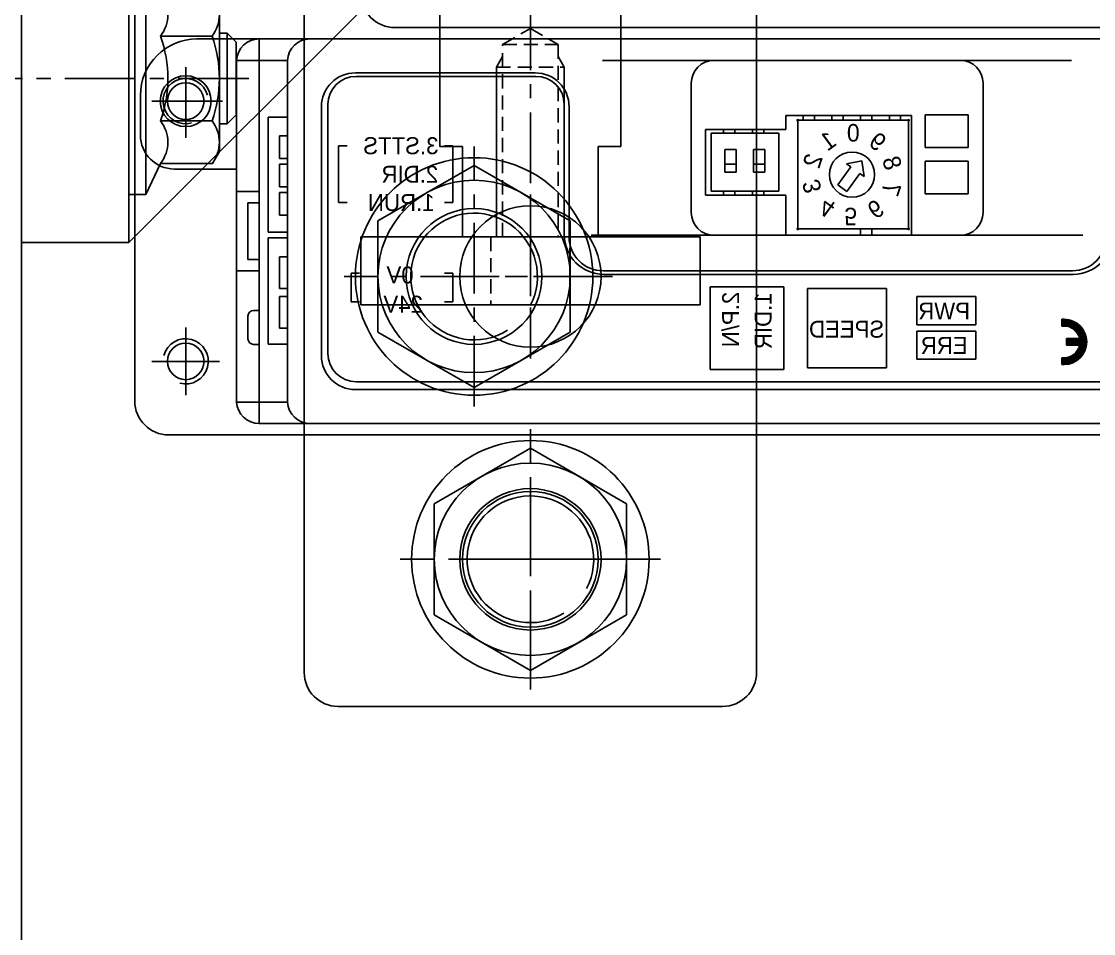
# Model space of a CAD drawing. Header units: inches. Extents: x 0 to 77285, y -118 to 40065.
# Drawn here: x 16988 to 17082.8, y 5570.3 to 5650.9 of the extents above; entities that cross this region are included whole.
import ezdxf

# ---------------------------------------------------------------- set-up
doc = ezdxf.new("R2010")
doc.units = ezdxf.units.IN
doc.header["$LTSCALE"] = 5
doc.header["$MEASUREMENT"] = 0
doc.linetypes.add('CENTER', pattern=[2, 1.25, -0.25, 0.25, -0.25])
doc.linetypes.add('HIDDEN', pattern=[0.375, 0.25, -0.125])
for name, color, linetype in [('11', 1, 'CENTER'), ('22', 2, 'HIDDEN'), ('44', 4, 'Continuous'), ('55', 5, 'Continuous'), ('99', 181, 'Continuous'), ('T', 3, 'Continuous'), ('Y', 60, 'Continuous')]:
    doc.layers.add(name, color=color, linetype=linetype)
doc.styles.add('SCI', font='')
doc.styles.get('SCI').set_extended_font_data('Gulim')
doc.dimstyles.new('SCH', dxfattribs={"dimtxt": 2.5, "dimasz": 2, "dimexe": 1.25, "dimexo": 0.625, "dimtad": 1, "dimdec": 8, "dimtxsty": 'SCI', "dimcen": 2.5, "dimclrd": 4, "dimclre": 4, "dimclrt": 7, "dimadec": 8, "dimazin": 2, "dimtfac": 1, "dimtdec": 8, "dimtmove": 0, "dimatfit": 3, "dimfxl": 1, "dimarcsym": 0})

# ---------------------------------------------------------------- blocks, each defined once
blk = doc.blocks.new('A$C8b1ceeae')
for p, q in [((-10, 0), (10, 0)), ((-10, 0), (-10, -43)), ((10, 0), (10, -7)), ((100, 0), (120, 0)), ((100, 0), (100, -7)), ((120, -43), (120, 0)), ((-10, -3.2), (10, -3.2)), ((100, -3.2), (120, -3.2)), ((13, -10), (97, -10)), ((-7, -46), (117, -46))]:
    blk.add_line(p, q)
for centre in [(-5.5, -16.5), (115.5, -16.5), (-5.5, -39.5), (115.5, -39.5)]:
    blk.add_circle(centre, 1.621)
for centre, start, end in [((13, -7), 180, 270), ((97, -7), 270, 0), ((-7, -43), 180, 270), ((117, -43), 270, 0)]:
    blk.add_arc(centre, 3, start, end)
at = {"layer": '11'}
for p, q in [((0, -4.2), (0, 1)), ((110, -4.2), (110, 1)), ((-5.5, -13.5), (-5.5, -19.5)), ((115.5, -13.5), (115.5, -19.5)), ((-2.5, -16.5), (-8.5, -16.5)), ((118.5, -16.5), (112.5, -16.5)), ((-5.5, -36.5), (-5.5, -42.5)), ((115.5, -36.5), (115.5, -42.5)), ((-8.5, -39.5), (-2.5, -39.5)), ((118.5, -39.5), (112.5, -39.5))]:
    blk.add_line(p, q, dxfattribs=at)
at = {"layer": '22'}
for p, q in [((-3, -3.2), (-3, 0)), ((3, 0), (3, -3.2)), ((107, -3.2), (107, 0)), ((113, 0), (113, -3.2))]:
    blk.add_line(p, q, dxfattribs=at)
at = {"layer": 'T'}
for centre, start, end in [((-5.5, -16.5), 15, 285), ((115.5, -16.5), 255, 165), ((-5.5, -39.5), 255, 165), ((115.5, -39.5), 15, 285)]:
    blk.add_arc(centre, 2, start, end, dxfattribs=at)
blk = doc.blocks.new('A$C9c3b0687E')
for p, q in [((114.497, 28.5), (8.5, 28.5)), ((114.5, 28.5), (8.5, 28.5)), ((111.5, 28.5), (111.5, 28.5)), ((114.5, 28.5), (120, 28.5)), ((114.5, -5.5), (114.5, 28.5)), ((42.668, 26.6), (84.149, 26.6)), ((111.997, -3.6), (111.997, 26.6)), ((111.997, 26.6), (116.495, 26.6)), ((114.497, 4.5), (114.497, 26.6)), ((116.497, 26.6), (116.495, -3.6)), ((116.495, -3.6), (116.497, 26.6)), ((90.03, 25.19), (105.928, 25.19)), ((90.099, 25.5), (105.997, 25.5)), ((50.496, 13.145), (50.496, 24.6)), ((76.296, 13.145), (76.296, 24.6)), ((125, 20), (125, 23.5)), ((87.099, 11), (87.099, 22.5)), ((87.53, 11.19), (87.53, 22.69)), ((108.428, 0.69), (108.428, 22.69)), ((108.997, 0.5), (108.997, 22.5)), ((55.625, 21.8), (51.825, 21.8)), ((51.825, 18.9), (51.825, 21.8)), ((55.625, 18.9), (55.625, 21.8)), ((56.825, 11.145), (56.825, 21.745)), ((56.825, 21.745), (67.925, 21.745)), ((57.084, 11.704), (57.084, 21.304)), ((57.084, 21.304), (66.88, 21.304)), ((57.784, 21.745), (57.784, 21.304)), ((58.784, 21.304), (58.784, 21.745)), ((60.324, 21.745), (60.324, 21.304)), ((61.324, 21.304), (61.324, 21.745)), ((62.864, 21.304), (62.864, 21.745)), ((63.864, 21.304), (63.864, 21.745)), ((65.404, 21.745), (65.404, 21.304)), ((66.404, 21.304), (66.404, 21.745)), ((66.88, 11.704), (66.88, 21.304)), ((67.925, 20.496), (67.925, 21.745)), ((113.7, 21.571), (111.997, 21.571)), ((113.7, 21.571), (113.7, 11.421)), ((67.925, 20.496), (75.025, 20.496)), ((68.566, 20.163), (74.546, 20.163)), ((68.566, 15.052), (68.566, 20.163)), ((69.896, 20.163), (69.896, 20.496)), ((70.896, 20.496), (70.896, 20.163)), ((72.436, 20.163), (72.436, 20.496)), ((73.436, 20.496), (73.436, 20.163)), ((74.546, 20.163), (74.546, 15.052)), ((75.025, 20.496), (75.025, 14.696)), ((112.7, 19.921), (111.997, 19.921)), ((112.7, 19.921), (112.7, 17.921)), ((97.372, 19.049), (98.122, 19.049)), ((97.372, 19.049), (97.372, 14.049)), ((106.728, 19.049), (107.478, 19.049)), ((107.478, 19.049), (107.478, 14.049)), ((55.625, 18.9), (51.825, 18.9)), ((69.786, 18.727), (70.786, 18.727)), ((69.786, 16.727), (69.786, 18.727)), ((70.786, 18.727), (70.786, 16.727)), ((72.326, 18.727), (73.326, 18.727)), ((72.326, 16.727), (72.326, 18.727)), ((73.326, 18.727), (73.326, 16.727)), ((55.625, 17.7), (51.825, 17.7)), ((51.825, 14.8), (51.825, 17.7)), ((55.625, 14.8), (55.625, 17.7)), ((61.206, 17.721), (61.012, 16.348)), ((61.206, 17.721), (62.57, 17.471)), ((62.57, 17.471), (62.197, 17.202)), ((63.35, 15.602), (62.197, 17.202)), ((69.786, 17.427), (70.786, 17.427)), ((72.326, 17.427), (73.326, 17.427)), ((112.7, 17.921), (111.997, 17.921)), ((112.7, 17.421), (111.997, 17.421)), ((112.7, 17.421), (112.7, 15.421)), ((61.386, 16.617), (61.012, 16.348)), ((62.539, 15.018), (61.386, 16.617)), ((70.786, 16.727), (69.786, 16.727)), ((73.326, 16.727), (72.326, 16.727)), ((116.497, 17), (122, 17)), ((63.35, 15.602), (62.539, 15.018)), ((112.7, 15.421), (111.997, 15.421)), ((55.625, 14.8), (51.825, 14.8)), ((67.925, 14.696), (75.025, 14.696)), ((67.925, 14.696), (67.925, 11.145)), ((68.566, 15.052), (74.546, 15.052)), ((69.896, 14.696), (69.896, 15.052)), ((70.896, 15.052), (70.896, 14.696)), ((72.436, 14.696), (72.436, 15.052)), ((73.436, 15.052), (73.436, 14.696)), ((112.7, 14.921), (111.997, 14.921)), ((112.7, 14.921), (112.7, 12.921)), ((114.497, 15), (116.497, 15)), ((97.372, 14.049), (98.122, 14.049)), ((106.728, 14.049), (107.478, 14.049)), ((114.5, 14), (115.5, 14)), ((115.5, 9), (115.5, 14)), ((112.7, 12.921), (111.997, 12.921)), ((57.084, 11.704), (66.88, 11.704)), ((60.324, 11.704), (60.324, 11.145)), ((61.324, 11.145), (61.324, 11.704)), ((113.7, 11.421), (111.997, 11.421)), ((41.668, 11.145), (85.149, 11.145)), ((56.825, 11.145), (67.925, 11.145)), ((113.7, 10.926), (111.997, 10.926)), ((113.7, 10.926), (113.7, 1.526)), ((112.7, 9.226), (111.997, 9.226)), ((112.7, 9.226), (112.7, 6.426)), ((114.5, 9), (115.5, 9)), ((42.528, 7.69), (84.03, 7.69)), ((42.598, 8), (84.099, 8)), ((98.122, 7.807), (97.372, 7.807)), ((97.372, 7.807), (97.372, 5.257)), ((105.622, 7.807), (106.372, 7.807)), ((106.372, 7.807), (106.372, 5.257)), ((114.497, 8), (116.497, 8)), ((51.126, 5.74), (51.126, 3.241)), ((51.126, 5.74), (56.343, 5.74)), ((56.343, 3.241), (56.343, 5.74)), ((68.124, 6.594), (68.124, -0.709)), ((68.124, 6.594), (74.624, 6.594)), ((74.624, 6.594), (74.624, -0.709)), ((112.7, 6.426), (111.997, 6.426)), ((112.7, 5.726), (111.997, 5.726)), ((112.7, 5.726), (112.7, 2.926)), ((97.372, 5.257), (98.122, 5.257)), ((105.622, 5.257), (106.372, 5.257)), ((114.997, 4.5), (114.497, 4.5)), ((115.497, 2), (115.497, 4)), ((41.328, 1.724), (43.323, 3.719)), ((41.329, 1.757), (43.291, 3.719)), ((41.329, 1.789), (43.258, 3.718)), ((41.331, 1.822), (43.225, 3.717)), ((41.333, 1.856), (43.191, 3.715)), ((41.336, 1.891), (43.157, 3.712)), ((41.339, 1.926), (43.122, 3.709)), ((41.343, 1.962), (43.086, 3.705)), ((41.348, 1.998), (43.049, 3.7)), ((41.353, 2.036), (43.012, 3.694)), ((41.36, 2.074), (42.974, 3.688)), ((41.367, 2.113), (42.935, 3.68)), ((41.376, 2.153), (42.894, 3.672)), ((41.385, 2.195), (42.853, 3.662)), ((41.396, 2.237), (42.81, 3.651)), ((41.409, 2.282), (42.766, 3.639)), ((41.423, 2.327), (42.72, 3.625)), ((41.438, 2.375), (42.673, 3.609)), ((41.456, 2.425), (42.623, 3.591)), ((41.477, 2.477), (42.57, 3.571)), ((41.501, 2.533), (42.515, 3.547)), ((41.528, 2.592), (42.456, 3.52)), ((41.561, 2.656), (42.391, 3.487)), ((41.601, 2.728), (42.32, 3.447)), ((41.652, 2.811), (42.237, 3.396)), ((41.725, 2.916), (42.132, 3.323)), ((42.432, 2.796), (43.355, 3.719)), ((42.555, 2.888), (43.387, 3.719)), ((42.637, 2.938), (43.418, 3.719)), ((42.705, 2.974), (43.45, 3.719)), ((42.765, 3.002), (43.482, 3.719)), ((42.819, 3.024), (43.514, 3.719)), ((42.869, 3.043), (43.526, 3.7)), ((42.916, 3.058), (43.526, 3.668)), ((42.961, 3.071), (43.526, 3.636)), ((43.004, 3.082), (43.526, 3.605)), ((43.045, 3.091), (43.526, 3.573)), ((43.084, 3.099), (43.526, 3.541)), ((43.122, 3.105), (43.526, 3.509)), ((43.159, 3.11), (43.526, 3.477)), ((43.194, 3.113), (43.526, 3.446)), ((43.229, 3.116), (43.526, 3.414)), ((43.263, 3.118), (43.526, 3.382)), ((43.296, 3.119), (43.526, 3.35)), ((43.327, 3.719), (43.526, 3.719)), ((43.327, 3.12), (43.526, 3.12)), ((43.328, 3.12), (43.526, 3.319)), ((43.359, 3.12), (43.526, 3.287)), ((43.391, 3.12), (43.526, 3.255)), ((43.423, 3.12), (43.526, 3.223)), ((43.455, 3.12), (43.526, 3.191)), ((43.487, 3.12), (43.526, 3.16)), ((43.518, 3.12), (43.526, 3.128)), ((43.526, 3.719), (43.526, 3.12)), ((51.126, 3.241), (56.343, 3.241)), ((112.7, 2.926), (111.997, 2.926)), ((41.329, 1.693), (42.251, 2.616)), ((41.329, 1.662), (42.16, 2.492)), ((41.33, 1.631), (42.109, 2.41)), ((41.332, 1.601), (42.073, 2.342)), ((41.334, 1.571), (42.046, 2.283)), ((41.336, 1.542), (42.023, 2.229)), ((41.339, 1.513), (42.005, 2.178)), ((41.342, 1.484), (41.989, 2.131)), ((41.346, 1.456), (41.976, 2.086)), ((41.35, 1.428), (41.966, 2.044)), ((41.354, 1.401), (41.974, 2.021)), ((41.359, 1.373), (42.006, 2.021)), ((41.364, 1.347), (42.038, 2.021)), ((41.369, 1.32), (42.07, 2.021)), ((41.375, 1.294), (42.101, 2.021)), ((41.38, 1.268), (42.133, 2.021)), ((41.387, 1.242), (42.165, 2.021)), ((41.393, 1.217), (42.197, 2.021)), ((41.4, 1.192), (42.229, 2.021)), ((41.407, 1.167), (42.26, 2.021)), ((41.414, 1.142), (42.292, 2.021)), ((41.421, 1.118), (42.324, 2.021)), ((41.429, 1.094), (42.356, 2.021)), ((41.437, 1.07), (42.388, 2.021)), ((41.445, 1.047), (42.419, 2.021)), ((41.454, 1.024), (42.451, 2.021)), ((41.463, 1.001), (42.483, 2.021)), ((41.472, 0.978), (42.515, 2.021)), ((41.481, 0.955), (42.547, 2.021)), ((41.96, 2.021), (43.127, 2.021)), ((41.979, 1.421), (42.578, 2.021)), ((42.011, 1.421), (42.61, 2.021)), ((42.042, 1.421), (42.642, 2.021)), ((42.074, 1.421), (42.674, 2.021)), ((42.106, 1.421), (42.705, 2.021)), ((42.138, 1.421), (42.737, 2.021)), ((42.17, 1.421), (42.769, 2.021)), ((42.201, 1.421), (42.801, 2.021)), ((42.233, 1.421), (42.833, 2.021)), ((42.265, 1.421), (42.864, 2.021)), ((42.297, 1.421), (42.896, 2.021)), ((42.329, 1.421), (42.928, 2.021)), ((42.36, 1.421), (42.96, 2.021)), ((42.392, 1.421), (42.992, 2.021)), ((42.424, 1.421), (43.023, 2.021)), ((42.456, 1.421), (43.055, 2.021)), ((42.488, 1.421), (43.087, 2.021)), ((42.519, 1.421), (43.119, 2.021)), ((42.551, 1.421), (43.127, 1.997)), ((42.583, 1.421), (43.127, 1.965)), ((42.615, 1.421), (43.127, 1.933)), ((42.646, 1.421), (43.127, 1.902)), ((43.127, 2.021), (43.127, 1.421)), ((51.126, 2.68), (56.343, 2.68)), ((51.126, 2.68), (51.126, 0.181)), ((56.343, 0.181), (56.343, 2.68)), ((41.49, 0.933), (41.964, 1.406)), ((41.5, 0.911), (41.97, 1.38)), ((41.51, 0.889), (41.976, 1.355)), ((41.52, 0.867), (41.983, 1.33)), ((41.53, 0.846), (41.991, 1.306)), ((41.541, 0.824), (41.998, 1.282)), ((41.552, 0.803), (42.007, 1.258)), ((41.562, 0.782), (42.015, 1.235)), ((41.574, 0.762), (42.024, 1.212)), ((41.585, 0.741), (42.033, 1.189)), ((41.597, 0.721), (42.042, 1.167)), ((41.608, 0.701), (42.052, 1.145)), ((41.62, 0.681), (42.062, 1.123)), ((41.632, 0.661), (42.072, 1.102)), ((41.645, 0.642), (42.083, 1.08)), ((41.657, 0.623), (42.094, 1.06)), ((41.67, 0.604), (42.105, 1.039)), ((41.683, 0.585), (42.117, 1.019)), ((41.696, 0.566), (42.129, 0.999)), ((41.709, 0.548), (42.141, 0.979)), ((41.723, 0.529), (42.153, 0.96)), ((41.96, 1.421), (43.127, 1.421)), ((42.678, 1.421), (43.127, 1.87)), ((42.71, 1.421), (43.127, 1.838)), ((42.742, 1.421), (43.127, 1.806)), ((42.774, 1.421), (43.127, 1.774)), ((42.805, 1.421), (43.127, 1.743)), ((42.837, 1.421), (43.127, 1.711)), ((42.869, 1.421), (43.127, 1.679)), ((42.901, 1.421), (43.127, 1.647)), ((42.933, 1.421), (43.127, 1.615)), ((42.964, 1.421), (43.127, 1.584)), ((42.996, 1.421), (43.127, 1.552)), ((43.028, 1.421), (43.127, 1.52)), ((43.06, 1.421), (43.127, 1.488)), ((43.092, 1.421), (43.127, 1.456)), ((43.123, 1.421), (43.127, 1.425)), ((113.7, 1.526), (111.997, 1.526)), ((114.997, 1.5), (114.497, 1.5)), ((114.497, -3.6), (114.497, 1.5)), ((41.736, 0.511), (42.166, 0.941)), ((41.75, 0.493), (42.179, 0.922)), ((41.764, 0.475), (42.192, 0.903)), ((41.778, 0.458), (42.205, 0.885)), ((41.793, 0.44), (42.219, 0.867)), ((41.807, 0.423), (42.233, 0.849)), ((41.822, 0.406), (42.247, 0.831)), ((41.837, 0.389), (42.262, 0.814)), ((41.852, 0.372), (42.276, 0.797)), ((41.867, 0.356), (42.291, 0.78)), ((41.883, 0.34), (42.307, 0.764)), ((41.898, 0.323), (42.322, 0.747)), ((41.914, 0.307), (42.338, 0.731)), ((41.93, 0.292), (42.354, 0.716)), ((41.946, 0.276), (42.37, 0.7)), ((41.963, 0.261), (42.387, 0.685)), ((41.979, 0.245), (42.404, 0.67)), ((41.996, 0.23), (42.421, 0.655)), ((42.013, 0.215), (42.438, 0.641)), ((42.03, 0.201), (42.456, 0.626)), ((42.047, 0.186), (42.474, 0.612)), ((42.065, 0.172), (42.492, 0.599)), ((42.082, 0.158), (42.51, 0.585)), ((42.1, 0.144), (42.529, 0.572)), ((42.118, 0.13), (42.547, 0.559)), ((42.136, 0.116), (42.567, 0.547)), ((42.154, 0.103), (42.586, 0.534)), ((42.173, 0.089), (42.606, 0.522)), ((42.192, 0.076), (42.626, 0.51)), ((42.211, 0.063), (42.646, 0.499)), ((42.23, 0.051), (42.667, 0.488)), ((42.249, 0.038), (42.688, 0.477)), ((42.268, 0.026), (42.709, 0.466)), ((42.288, 0.014), (42.73, 0.456)), ((42.308, 0.002), (42.752, 0.446)), ((42.328, -0.01), (42.774, 0.436)), ((42.348, -0.021), (42.796, 0.427)), ((42.369, -0.033), (42.819, 0.418)), ((42.389, -0.044), (42.842, 0.409)), ((42.41, -0.055), (42.865, 0.4)), ((42.431, -0.066), (42.889, 0.392)), ((42.453, -0.076), (42.913, 0.385)), ((42.474, -0.086), (42.938, 0.377)), ((42.496, -0.096), (42.963, 0.37)), ((42.518, -0.106), (42.988, 0.364)), ((42.54, -0.116), (43.014, 0.358)), ((42.562, -0.125), (43.04, 0.352)), ((42.585, -0.135), (43.066, 0.347)), ((42.608, -0.143), (43.093, 0.342)), ((42.631, -0.152), (43.121, 0.337)), ((42.654, -0.161), (43.148, 0.334)), ((42.678, -0.169), (43.177, 0.33)), ((42.701, -0.177), (43.206, 0.327)), ((42.725, -0.185), (43.235, 0.325)), ((42.75, -0.192), (43.266, 0.324)), ((42.774, -0.199), (43.296, 0.323)), ((42.799, -0.206), (43.328, 0.322)), ((42.824, -0.213), (43.36, 0.322)), ((42.85, -0.219), (43.391, 0.322)), ((42.875, -0.226), (43.423, 0.322)), ((42.901, -0.231), (43.455, 0.322)), ((42.928, -0.237), (43.487, 0.322)), ((42.954, -0.242), (43.519, 0.322)), ((42.981, -0.247), (43.526, 0.298)), ((43.008, -0.252), (43.526, 0.266)), ((43.036, -0.256), (43.526, 0.235)), ((43.064, -0.26), (43.526, 0.203)), ((43.092, -0.263), (43.526, 0.171)), ((43.12, -0.267), (43.526, 0.139)), ((43.149, -0.269), (43.526, 0.108)), ((43.179, -0.272), (43.526, 0.076)), ((43.209, -0.274), (43.526, 0.044)), ((43.239, -0.275), (43.526, 0.012)), ((43.323, 0.322), (43.523, 0.322)), ((43.523, -0.277), (43.523, 0.322)), ((51.126, 0.181), (56.343, 0.181)), ((43.27, -0.276), (43.526, -0.02)), ((43.301, -0.277), (43.526, -0.051)), ((43.323, -0.277), (43.523, -0.277)), ((43.332, -0.277), (43.526, -0.083)), ((43.364, -0.277), (43.526, -0.115)), ((43.396, -0.277), (43.526, -0.147)), ((43.428, -0.277), (43.526, -0.179)), ((43.46, -0.277), (43.526, -0.21)), ((43.491, -0.277), (43.526, -0.242)), ((43.523, -0.277), (43.526, -0.274)), ((68.124, -0.709), (74.624, -0.709)), ((16.428, -1.81), (105.928, -1.81)), ((16.497, -2.5), (105.997, -2.5)), ((111.997, -3.6), (116.495, -3.6)), ((6.497, -5.5), (114.497, -5.5)), ((6.5, -5.5), (114.5, -5.5))]:
    blk.add_line(p, q)
at = {"ltscale": 5}
for p, q in [((59.024, -0.562), (59.024, 6.438)), ((59.024, 6.438), (66.024, 6.438)), ((59.024, -0.562), (59.024, 6.438)), ((66.024, 6.438), (66.024, -0.562)), ((66.024, -0.562), (59.024, -0.562))]:
    blk.add_line(p, q, dxfattribs=at)
for centre, radius in [((121, 23), 2.25), ((62.084, 16.504), 2)]:
    blk.add_circle(centre, radius)
for centre, radius, start, end in [((109.996, 26.495), 2.005, 2.99284, 89.94476), ((114.496, 26.495), 2.005, 2.99284, 89.94476), ((120, 23.5), 5, 0, 90), ((52.496, 24.6), 2, 90, 180), ((74.296, 24.6), 2, 0, 90), ((90.099, 22.5), 3, 90, 180), ((90.03, 22.69), 2.5, 90, 180), ((105.928, 22.69), 2.5, 0, 90), ((105.997, 22.5), 3, 0, 90), ((57.084, 21.304), 0.0635, 0, 180), ((57.084, 21.304), 0.0635, 0, 180), ((57.084, 21.304), 0.0635, 180, 0), ((57.084, 21.304), 0.0635, 180, 0), ((66.88, 21.304), 0.0635, 0, 180), ((66.88, 21.304), 0.0635, 180, 0), ((122, 20), 3, 270, 0), ((52.496, 13.145), 2, 180, 270), ((74.296, 13.145), 2, 270, 0), ((57.084, 11.704), 0.0635, 0, 180), ((57.084, 11.704), 0.0635, 0, 180), ((57.084, 11.704), 0.0635, 180, 0), ((57.084, 11.704), 0.0635, 180, 0), ((66.88, 11.704), 0.0635, 0, 180), ((66.88, 11.704), 0.0635, 180, 0), ((42.528, 11.19), 3.5, 180, 270), ((42.598, 11), 3, 180, 270), ((84.03, 11.19), 3.5, 270, 0), ((84.099, 11), 3, 270, 0), ((114.997, 4), 0.5, 0, 90), ((43.327, 1.721), 1.998, 90, 270), ((43.327, 1.721), 1.399, 90, 167.62637), ((114.997, 2), 0.5, 270, 0), ((43.327, 1.721), 1.399, 192.37363, 270), ((105.928, 0.69), 2.5, 270, 0), ((105.997, 0.5), 3, 270, 0), ((109.996, -3.495), 2.005, 270.05524, 357.00716), ((114.497, -3.5), 2, 270, 357.13402)]:
    blk.add_arc(centre, radius, start, end)
at = {"layer": '11'}
for p, q in [((121, 19.75), (121, 26.25)), ((117.75, 23), (124.25, 23))]:
    blk.add_line(p, q, dxfattribs=at)
at = {"style": 'SCI'}
for s, height, p in [('0', 1.552, (61.41, 19.427)), ('3.STTS', 1.5, (98.644, 18.312)), ('2.DIR', 1.5, (98.673, 15.79)), ('1.RUN', 1.5, (98.997, 13.287)), ('0V', 1.5, (100.843, 6.885)), ('24V', 1.5, (100.024, 4.3)), ('PWR', 1.5, (51.653, 3.7)), ('SPEED', 1.5, (59.233, 2.094)), ('ERR', 1.5, (51.863, 0.658))]:
    blk.add_text(s, height=height, dxfattribs=at).set_placement(p)
for s, height, rotation, p in [('9', 1.552, 36, (59.817, 18.471)), ('1', 1.552, 324, (63.309, 19.211)), ('8', 1.552, 72, (59.095, 16.764)), ('2', 1.552, 288, (64.649, 18.026)), ('7', 1.552, 108, (59.524, 14.955)), ('3', 1.552, 252, (65.073, 16.244)), ('6', 1.552, 144, (60.909, 13.745)), ('5', 1.552, 180, (62.766, 13.578)), ('4', 1.552, 216, (64.315, 14.525)), ('1.DIR', 1.5, 270, (69.199, 6.093)), ('2.P/N', 1.5, 270, (72.066, 6.149))]:
    blk.add_text(s, height=height, rotation=rotation, dxfattribs=at).set_placement(p)
blk = doc.blocks.new('A$C4762031a')
for p, q in [((-20, 0), (20, 0)), ((-20, 0), (-20, -67)), ((20, 0), (20, -67)), ((-20, -3.2), (20, -3.2)), ((-17, -70), (17, -70))]:
    blk.add_line(p, q)
for centre in [(0, -32), (0, -57)]:
    blk.add_circle(centre, 6.25)
for centre, start, end in [((-17, -67), 180, 270), ((17, -67), 270, 0)]:
    blk.add_arc(centre, 3, start, end)
at = {"layer": '11'}
for p, q in [((-12, 1), (-12, -4.2)), ((12, 1), (12, -4.2)), ((0, -24.75), (0, -39.25)), ((-7.25, -32), (7.25, -32)), ((0, -49.75), (0, -64.25)), ((-7.25, -57), (7.25, -57))]:
    blk.add_line(p, q, dxfattribs=at)
at = {"layer": '22'}
for p, q in [((-15, -3.2), (-15, 0)), ((-9, 0), (-9, -3.2)), ((9, -3.2), (9, 0)), ((15, 0), (15, -3.2))]:
    blk.add_line(p, q, dxfattribs=at)
blk = doc.blocks.new('A$C037ba475')
for p, q in [((0, 9.815), (-8.5, 4.907)), ((8.5, 4.907), (0, 9.815)), ((-8.5, -4.907), (-8.5, 4.907)), ((8.5, -4.907), (8.5, 4.907)), ((-8.5, -4.907), (0, -9.815)), ((0, -9.815), (8.5, -4.907))]:
    blk.add_line(p, q)
for radius in [10.5, 8.5, 6]:
    blk.add_circle((0, 0), radius)
at = {"layer": '11'}
for p, q in [((0, -11.5), (0, 11.5)), ((-11.5, 0), (11.5, 0))]:
    blk.add_line(p, q, dxfattribs=at)
at = {"layer": 'T'}
blk.add_arc((0, 0), 5.6, 238.08809, 207.40756, dxfattribs=at)
blk = doc.blocks.new('A$Cfb7daf4f')
blk.add_blockref('A$C4762031a', (302.5, -58, 0))
at = {"layer": '55'}
for p in [(307.478, -90, 0), (302.5, -115, 0)]:
    blk.add_blockref('A$C037ba475', p, dxfattribs=at)
at = {"layer": '99'}
blk.add_blockref('A$C9c3b0687E', (211.978, -97.5, 0), dxfattribs=at)
at = {"layer": 'Y'}
blk.add_blockref('A$C8b1ceeae', (217.478, -58, 0), dxfattribs=at)
blk = doc.blocks.new('A$C362a6d6b')
for p, q in [((-15, 0), (15, 0)), ((-15, 0), (-15, -6)), ((15, 0), (15, -6)), ((-15, -6), (15, -6))]:
    blk.add_line(p, q)
at = {"layer": '11'}
blk.add_line((0, 1), (0, -7), dxfattribs=at)
at = {"layer": '22'}
for p, q in [((-3.5, -6), (-3.5, 0)), ((3.5, 0), (3.5, -6))]:
    blk.add_line(p, q, dxfattribs=at)
blk = doc.blocks.new('A$C21097e61')
for p, q in [((8, 0), (8, -122)), ((-8, 0), (-8, -122)), ((-8, -122), (-6, -122)), ((-6, -122), (-6, -130)), ((6, -122), (8, -122)), ((6, -122), (6, -130)), ((-6, -130), (6, -130))]:
    blk.add_line(p, q)
at = {"layer": '11'}
blk.add_line((0, 1), (0, -131), dxfattribs=at)
at = {"layer": '22'}
for p, q in [((0, -111.58), (-2.459, -113)), ((2.459, -113), (0, -111.58)), ((-2.459, -113), (-2.459, -130)), ((2.459, -113), (-2.459, -113)), ((2.459, -130), (2.459, -113)), ((3, -115), (-3, -115))]:
    blk.add_line(p, q, dxfattribs=at)
at = {"layer": 'T'}
for p, q in [((-2.459, -114.063), (-3, -115)), ((3, -115), (2.459, -114.063)), ((-3, -115), (-3, -130)), ((3, -130), (3, -115))]:
    blk.add_line(p, q, dxfattribs=at)
blk = doc.blocks.new('A$Cf406351b')
for name, p in [('A$C21097e61', (117.5, -72.5)), ('A$C362a6d6b', (117.5, -202.5, 0))]:
    blk.add_blockref(name, p)
blk = doc.blocks.new('af!@$!2^^&&@$aD읾ㅇㄹA$C5BB358B1')
for p, q in [((1.737, 42), (43.737, 42)), ((1.737, 42), (1.737, 0)), ((43.737, 42), (43.737, 32.5)), ((12.237, 32.5), (11.237, 31.5)), ((43.737, 32.5), (11.237, 0)), ((12.237, 32.5), (43.737, 32.5)), ((13.987, 32.5), (34.487, 32.5)), ((13.987, 31), (13.987, 32.5)), ((34.487, 32.5), (34.487, 31)), ((11.237, 31.5), (11.237, 0)), ((34.487, 31), (13.987, 31)), ((16.73, 29.7), (13.987, 31)), ((34.487, 31), (31.745, 29.7)), ((16.73, 25.112), (16.73, 29.7)), ((20.483, 25.144), (20.483, 29.7)), ((27.991, 25.144), (27.991, 29.7)), ((31.745, 29.7), (31.745, 25.112)), ((11.237, 24.75), (12.737, 24.75)), ((12.737, 24.75), (12.737, 4.25)), ((12.737, 24.75), (14.037, 22.007)), ((17.792, 24.5), (16.73, 25.112)), ((31.745, 25.112), (30.682, 24.5)), ((11.237, 4.042), (11.237, 24.542)), ((30.682, 24.5), (17.792, 24.5)), ((20.237, 23.8), (20.237, 24.5)), ((28.237, 23.8), (20.237, 23.8)), ((21.037, 23), (20.237, 23.8)), ((27.437, 23), (28.237, 23.8)), ((28.237, 23.8), (28.237, 24.5)), ((27.437, 23), (21.037, 23)), ((14.037, 22.007), (18.625, 22.007)), ((18.625, 22.007), (19.237, 20.945)), ((19.237, 20.945), (19.237, 8.055)), ((18.593, 18.254), (14.037, 18.254)), ((19.937, 18.5), (19.237, 18.5)), ((19.937, 18.5), (19.937, 10.5)), ((20.737, 17.7), (19.937, 18.5)), ((20.737, 17.7), (20.737, 11.3)), ((18.593, 10.746), (14.037, 10.746)), ((19.937, 10.5), (19.237, 10.5)), ((20.737, 11.3), (19.937, 10.5)), ((19.237, 8.055), (18.625, 6.992)), ((14.037, 6.992), (12.737, 4.25)), ((18.625, 6.992), (14.037, 6.992)), ((12.737, 4.25), (11.237, 4.25)), ((1.737, 0), (11.237, 0))]:
    blk.add_line(p, q)
for centre, radius, start, end in [((18.607, 32.113), 3.057, 232.12112, 307.87888), ((24.237, 40.317), 11.261, 250.52878, 289.47122), ((29.868, 32.113), 3.057, 232.12112, 307.87888), ((18.607, 27.557), 3.057, 232.12112, 307.87888), ((24.237, 35.761), 11.261, 250.52878, 289.47122), ((29.868, 27.557), 3.057, 232.12112, 307.87888), ((11.624, 20.131), 3.057, 322.12112, 37.87888), ((16.18, 20.131), 3.057, 322.12112, 37.87888), ((3.42, 14.5), 11.261, 340.52878, 19.47122), ((7.976, 14.5), 11.261, 340.52878, 19.47122), ((11.624, 8.869), 3.057, 322.12112, 37.87888), ((16.18, 8.869), 3.057, 322.12112, 37.87888)]:
    blk.add_arc(centre, radius, start, end)
at = {"layer": '11'}
for p, q in [((24.237, 20.659), (24.237, 44.035)), ((21.833, 14.5), (0, 14.5))]:
    blk.add_line(p, q, dxfattribs=at)
blk = doc.blocks.new('A$Cf2a5df7b')
blk.add_line((347.5, -685, 0), (347.5, 0, 0))
at = {"layer": '44', "extrusion": (0, 0, -1), "zscale": -1}
blk.add_blockref('af!@$!2^^&&@$aD읾ㅇㄹA$C5BB358B1', (-349.237, -87, 0), dxfattribs=at)
blk = doc.blocks.new('*D576')
at = {"color": 4, "lineweight": -2, "transparency": 16777216}
for p, q in [((16965.548, 5828.384), (15511.945, 5828.384)), ((15611.945, 5088.384), (15611.945, 5668.384)), ((16793.348, 4928.384), (15511.945, 4928.384))]:
    blk.add_line(p, q, dxfattribs=at)
at = {"color": 4, "transparency": 16777216}
for points in [[(15585.278, 5668.384), (15638.612, 5668.384), (15611.945, 5828.384)], [(15585.278, 5088.384), (15638.612, 5088.384), (15611.945, 4928.384)]]:
    blk.add_solid(points, dxfattribs=at)
at = {"layer": 'Defpoints', "color": 0, "transparency": 16777216}
for p in [(15611.945, 5828.384), (17015.548, 5828.384, 0), (16843.348, 4928.384, 0)]:
    blk.add_point(p, dxfattribs=at)
at = {"color": 7, "transparency": 16777216, "insert": (15459.415, 5378.384), "char_height": 200, "attachment_point": 5, "rotation": 90, "style": 'SCI'}
blk.add_mtext('900', dxfattribs=at)

msp = doc.modelspace()

# ---------------------------------------------------------------- block references
at = {"xscale": -1}
for name, p in [('A$Cf406351b', (17150.54826047, 5834.38410828, 0.00000001)), ('A$Cfb7daf4f', (17335.54826047, 5718.38410828, 0.00000001)), ('A$Cf2a5df7b', (17335.54826047, 5718.38410828, 0))]:
    msp.add_blockref(name, p, dxfattribs=at)

# ---------------------------------------------------------------- dimensions: what is measured, and where the dimension line sits
dim = msp.add_linear_dim(base=(15611.9451142803, 5828.3841082762), p1=(16843.3482506436, 4928.3841082762, -0.0000000013), p2=(17015.5482604656, 5828.3841082762, 0.0000000082), angle=90, dimstyle='SCH', override={"dimscale": 80})
dim.commit()
dim.dimension.update_dxf_attribs({"geometry": '*D576', "text_midpoint": (15459.415154227, 5378.3841082762)})

doc.saveas('drawing.dxf')
